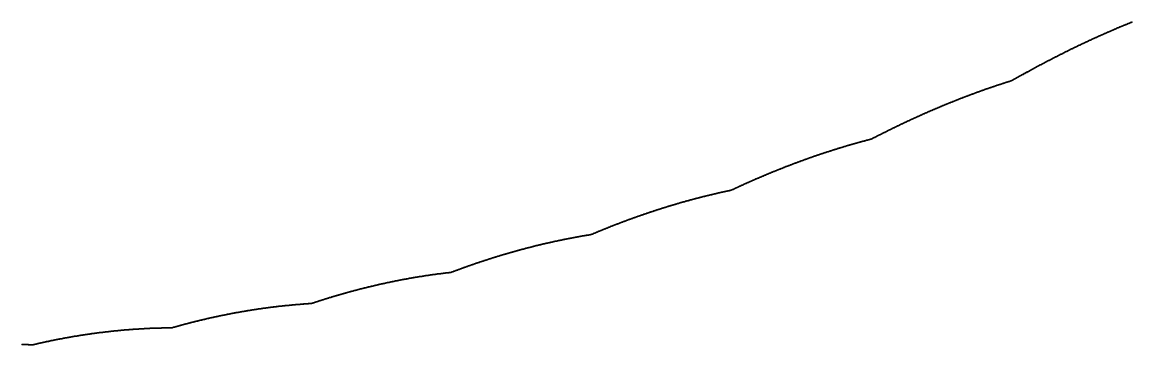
# Model space of a CAD drawing. Header units: metres. Extents: x 0 to 360, y 46 to 216.
# Drawn here: x 146.26 to 157.5, y 53.18 to 56.45 of the extents above; entities that cross this region are included whole.
import ezdxf

# ---------------------------------------------------------------- set-up
doc = ezdxf.new("R2010")
doc.units = ezdxf.units.M

msp = doc.modelspace()

# ---------------------------------------------------------------- linework, layer by layer
for p in [(157.495, 56.448), (157.501, 56.451), (157.226, 56.335), (157.232, 56.337), (157.238, 56.34), (157.244, 56.343), (157.25, 56.345), (157.256, 56.348), (157.262, 56.351), (157.268, 56.353), (157.274, 56.356), (157.28, 56.358), (157.286, 56.361), (157.292, 56.364), (157.298, 56.366), (157.304, 56.369), (157.31, 56.371), (157.316, 56.374), (157.322, 56.376), (157.327, 56.379), (157.333, 56.381), (157.339, 56.384), (157.345, 56.387), (157.351, 56.389), (157.357, 56.392), (157.363, 56.394), (157.369, 56.397), (157.375, 56.399), (157.381, 56.402), (157.387, 56.404), (157.393, 56.407), (157.399, 56.409), (157.405, 56.412), (157.411, 56.414), (157.417, 56.417), (157.423, 56.419), (157.429, 56.422), (157.435, 56.424), (157.441, 56.427), (157.447, 56.429), (157.453, 56.431), (157.459, 56.434), (157.465, 56.436), (157.471, 56.439), (157.477, 56.441), (157.483, 56.444), (157.489, 56.446), (156.98, 56.222), (156.986, 56.225), (156.992, 56.228), (156.998, 56.231), (157.004, 56.234), (157.01, 56.236), (157.016, 56.239), (157.022, 56.242), (157.028, 56.245), (157.034, 56.248), (157.04, 56.25), (157.046, 56.253), (157.052, 56.256), (157.058, 56.259), (157.064, 56.262), (157.07, 56.264), (157.076, 56.267), (157.082, 56.27), (157.088, 56.273), (157.094, 56.275), (157.1, 56.278), (157.106, 56.281), (157.112, 56.284), (157.118, 56.286), (157.124, 56.289), (157.13, 56.292), (157.136, 56.295), (157.142, 56.297), (157.148, 56.3), (157.154, 56.303), (157.16, 56.305), (157.166, 56.308), (157.172, 56.311), (157.178, 56.314), (157.184, 56.316), (157.19, 56.319), (157.196, 56.322), (157.202, 56.324), (157.208, 56.327), (157.214, 56.33), (157.22, 56.332), (156.753, 56.11), (156.759, 56.113), (156.765, 56.116), (156.771, 56.119), (156.777, 56.122), (156.783, 56.125), (156.789, 56.128), (156.795, 56.131), (156.801, 56.134), (156.806, 56.137), (156.812, 56.14), (156.818, 56.143), (156.824, 56.146), (156.83, 56.149), (156.836, 56.152), (156.842, 56.155), (156.848, 56.158), (156.854, 56.161), (156.86, 56.164), (156.866, 56.167), (156.872, 56.17), (156.878, 56.173), (156.884, 56.176), (156.89, 56.179), (156.896, 56.182), (156.902, 56.185), (156.908, 56.188), (156.914, 56.191), (156.92, 56.193), (156.926, 56.196), (156.932, 56.199), (156.938, 56.202), (156.944, 56.205), (156.95, 56.208), (156.956, 56.211), (156.962, 56.214), (156.968, 56.217), (156.974, 56.219), (156.537, 55.998), (156.543, 56.001), (156.549, 56.004), (156.555, 56.007), (156.561, 56.011), (156.567, 56.014), (156.573, 56.017), (156.579, 56.02), (156.585, 56.023), (156.591, 56.026), (156.597, 56.03), (156.603, 56.033), (156.609, 56.036), (156.615, 56.039), (156.621, 56.042), (156.627, 56.045), (156.633, 56.049), (156.639, 56.052), (156.645, 56.055), (156.651, 56.058), (156.657, 56.061), (156.663, 56.064), (156.669, 56.067), (156.675, 56.07), (156.681, 56.073), (156.687, 56.077), (156.693, 56.08), (156.699, 56.083), (156.705, 56.086), (156.711, 56.089), (156.717, 56.092), (156.723, 56.095), (156.729, 56.098), (156.735, 56.101), (156.741, 56.104), (156.747, 56.107), (156.334, 55.885), (156.34, 55.889), (156.346, 55.892), (156.352, 55.896), (156.358, 55.899), (156.364, 55.902), (156.37, 55.906), (156.376, 55.909), (156.382, 55.912), (156.388, 55.916), (156.394, 55.919), (156.4, 55.922), (156.406, 55.926), (156.412, 55.929), (156.418, 55.932), (156.424, 55.936), (156.43, 55.939), (156.436, 55.942), (156.442, 55.946), (156.448, 55.949), (156.454, 55.952), (156.46, 55.955), (156.466, 55.959), (156.471, 55.962), (156.477, 55.965), (156.483, 55.969), (156.489, 55.972), (156.495, 55.975), (156.501, 55.978), (156.507, 55.982), (156.513, 55.985), (156.519, 55.988), (156.525, 55.991), (156.531, 55.994), (156.023, 55.772), (156.029, 55.774), (156.035, 55.776), (156.041, 55.778), (156.047, 55.78), (156.053, 55.782), (156.059, 55.784), (156.065, 55.786), (156.071, 55.788), (156.077, 55.79), (156.083, 55.792), (156.089, 55.794), (156.095, 55.796), (156.101, 55.798), (156.107, 55.8), (156.113, 55.802), (156.119, 55.805), (156.125, 55.807), (156.131, 55.809), (156.137, 55.811), (156.143, 55.813), (156.149, 55.814), (156.155, 55.816), (156.161, 55.818), (156.167, 55.82), (156.173, 55.822), (156.179, 55.824), (156.185, 55.826), (156.191, 55.828), (156.197, 55.83), (156.202, 55.832), (156.208, 55.834), (156.214, 55.836), (156.22, 55.838), (156.226, 55.84), (156.232, 55.842), (156.238, 55.844), (156.244, 55.846), (156.25, 55.847), (156.256, 55.849), (156.262, 55.851), (156.268, 55.853), (156.274, 55.855), (156.28, 55.857), (156.286, 55.859), (156.292, 55.862), (156.298, 55.865), (156.304, 55.869), (156.31, 55.872), (156.316, 55.875), (156.322, 55.879), (156.328, 55.882), (155.725, 55.66), (155.731, 55.663), (155.737, 55.665), (155.743, 55.667), (155.749, 55.67), (155.754, 55.672), (155.76, 55.674), (155.766, 55.677), (155.772, 55.679), (155.778, 55.681), (155.784, 55.684), (155.79, 55.686), (155.796, 55.688), (155.802, 55.691), (155.808, 55.693), (155.814, 55.695), (155.82, 55.697), (155.826, 55.7), (155.832, 55.702), (155.838, 55.704), (155.844, 55.706), (155.85, 55.709), (155.856, 55.711), (155.862, 55.713), (155.868, 55.715), (155.874, 55.718), (155.88, 55.72), (155.886, 55.722), (155.892, 55.724), (155.898, 55.726), (155.904, 55.729), (155.91, 55.731), (155.916, 55.733), (155.922, 55.735), (155.928, 55.737), (155.934, 55.74), (155.94, 55.742), (155.946, 55.744), (155.952, 55.746), (155.958, 55.748), (155.964, 55.75), (155.969, 55.753), (155.975, 55.755), (155.981, 55.757), (155.987, 55.759), (155.993, 55.761), (155.999, 55.763), (156.005, 55.765), (156.011, 55.767), (156.017, 55.77), (155.456, 55.549), (155.462, 55.551), (155.468, 55.554), (155.474, 55.557), (155.48, 55.559), (155.486, 55.562), (155.492, 55.564), (155.498, 55.567), (155.504, 55.569), (155.51, 55.572), (155.516, 55.575), (155.522, 55.577), (155.528, 55.58), (155.534, 55.582), (155.54, 55.585), (155.546, 55.587), (155.552, 55.59), (155.558, 55.592), (155.563, 55.595), (155.569, 55.597), (155.575, 55.6), (155.581, 55.602), (155.587, 55.605), (155.593, 55.607), (155.599, 55.61), (155.605, 55.612), (155.611, 55.615), (155.617, 55.617), (155.623, 55.619), (155.629, 55.622), (155.635, 55.624), (155.641, 55.627), (155.647, 55.629), (155.653, 55.632), (155.659, 55.634), (155.665, 55.636), (155.671, 55.639), (155.677, 55.641), (155.683, 55.644), (155.689, 55.646), (155.695, 55.648), (155.701, 55.651), (155.707, 55.653), (155.713, 55.656), (155.719, 55.658), (155.206, 55.436), (155.211, 55.438), (155.217, 55.441), (155.223, 55.444), (155.229, 55.447), (155.235, 55.449), (155.241, 55.452), (155.247, 55.455), (155.253, 55.458), (155.259, 55.461), (155.265, 55.463), (155.271, 55.466), (155.277, 55.469), (155.283, 55.472), (155.289, 55.474), (155.295, 55.477), (155.301, 55.48), (155.307, 55.482), (155.313, 55.485), (155.319, 55.488), (155.325, 55.491), (155.331, 55.493), (155.337, 55.496), (155.343, 55.499), (155.349, 55.501), (155.355, 55.504), (155.361, 55.507), (155.367, 55.509), (155.373, 55.512), (155.378, 55.515), (155.384, 55.517), (155.39, 55.52), (155.396, 55.523), (155.402, 55.525), (155.408, 55.528), (155.414, 55.531), (155.42, 55.533), (155.426, 55.536), (155.432, 55.538), (155.438, 55.541), (155.444, 55.544), (155.45, 55.546), (154.973, 55.322), (154.979, 55.325), (154.985, 55.328), (154.991, 55.331), (154.997, 55.334), (155.003, 55.337), (155.009, 55.34), (155.015, 55.343), (155.021, 55.346), (155.027, 55.349), (155.033, 55.352), (155.039, 55.355), (155.045, 55.358), (155.05, 55.361), (155.056, 55.364), (155.062, 55.367), (155.068, 55.37), (155.074, 55.373), (155.08, 55.375), (155.086, 55.378), (155.092, 55.381), (155.098, 55.384), (155.104, 55.387), (155.11, 55.39), (155.116, 55.393), (155.122, 55.396), (155.128, 55.399), (155.134, 55.401), (155.14, 55.404), (155.146, 55.407), (155.152, 55.41), (155.158, 55.413), (155.164, 55.416), (155.17, 55.419), (155.176, 55.421), (155.182, 55.424), (155.188, 55.427), (155.194, 55.43), (155.2, 55.433), (154.657, 55.21), (154.663, 55.211), (154.669, 55.213), (154.675, 55.215), (154.681, 55.217), (154.687, 55.218), (154.693, 55.22), (154.699, 55.222), (154.705, 55.223), (154.711, 55.225), (154.717, 55.227), (154.723, 55.228), (154.729, 55.23), (154.735, 55.232), (154.741, 55.233), (154.747, 55.235), (154.753, 55.237), (154.758, 55.238), (154.764, 55.24), (154.77, 55.241), (154.776, 55.243), (154.782, 55.245), (154.788, 55.246), (154.794, 55.248), (154.8, 55.249), (154.806, 55.251), (154.812, 55.253), (154.818, 55.254), (154.824, 55.256), (154.83, 55.257), (154.836, 55.259), (154.842, 55.261), (154.848, 55.262), (154.854, 55.264), (154.86, 55.265), (154.866, 55.267), (154.872, 55.271), (154.878, 55.274), (154.884, 55.277), (154.89, 55.28), (154.896, 55.283), (154.901, 55.286), (154.907, 55.289), (154.913, 55.292), (154.919, 55.295), (154.925, 55.298), (154.931, 55.301), (154.937, 55.304), (154.943, 55.307), (154.949, 55.31), (154.955, 55.313), (154.961, 55.316), (154.967, 55.319), (154.306, 55.099), (154.312, 55.101), (154.318, 55.103), (154.324, 55.105), (154.33, 55.107), (154.336, 55.109), (154.342, 55.111), (154.347, 55.113), (154.353, 55.115), (154.359, 55.117), (154.365, 55.119), (154.371, 55.121), (154.377, 55.123), (154.383, 55.125), (154.389, 55.127), (154.395, 55.129), (154.401, 55.131), (154.407, 55.133), (154.413, 55.135), (154.419, 55.137), (154.425, 55.138), (154.431, 55.14), (154.437, 55.142), (154.443, 55.144), (154.449, 55.146), (154.455, 55.148), (154.461, 55.15), (154.467, 55.152), (154.473, 55.154), (154.478, 55.156), (154.484, 55.158), (154.49, 55.159), (154.496, 55.161), (154.502, 55.163), (154.508, 55.165), (154.514, 55.167), (154.52, 55.169), (154.526, 55.171), (154.532, 55.172), (154.538, 55.174), (154.544, 55.176), (154.55, 55.178), (154.556, 55.18), (154.562, 55.181), (154.568, 55.183), (154.574, 55.185), (154.58, 55.187), (154.586, 55.189), (154.592, 55.19), (154.598, 55.192), (154.604, 55.194), (154.61, 55.196), (154.615, 55.198), (154.621, 55.199), (154.627, 55.201), (154.633, 55.203), (154.639, 55.205), (154.645, 55.206), (154.651, 55.208), (153.996, 54.986), (154.002, 54.988), (154.008, 54.99), (154.014, 54.992), (154.02, 54.995), (154.026, 54.997), (154.032, 54.999), (154.038, 55.002), (154.044, 55.004), (154.05, 55.006), (154.056, 55.008), (154.062, 55.011), (154.068, 55.013), (154.074, 55.015), (154.08, 55.017), (154.086, 55.02), (154.092, 55.022), (154.097, 55.024), (154.103, 55.026), (154.109, 55.029), (154.115, 55.031), (154.121, 55.033), (154.127, 55.035), (154.133, 55.037), (154.139, 55.04), (154.145, 55.042), (154.151, 55.044), (154.157, 55.046), (154.163, 55.048), (154.169, 55.05), (154.175, 55.053), (154.181, 55.055), (154.187, 55.057), (154.193, 55.059), (154.199, 55.061), (154.205, 55.063), (154.211, 55.065), (154.217, 55.068), (154.222, 55.07), (154.228, 55.072), (154.234, 55.074), (154.24, 55.076), (154.246, 55.078), (154.252, 55.08), (154.258, 55.082), (154.264, 55.084), (154.27, 55.086), (154.276, 55.088), (154.282, 55.091), (154.288, 55.093), (154.294, 55.095), (154.3, 55.097), (153.723, 54.874), (153.729, 54.876), (153.735, 54.879), (153.741, 54.881), (153.746, 54.884), (153.752, 54.886), (153.758, 54.889), (153.764, 54.891), (153.77, 54.894), (153.776, 54.896), (153.782, 54.899), (153.788, 54.901), (153.794, 54.904), (153.8, 54.906), (153.806, 54.909), (153.812, 54.911), (153.818, 54.914), (153.824, 54.916), (153.83, 54.919), (153.836, 54.921), (153.842, 54.924), (153.848, 54.926), (153.854, 54.929), (153.86, 54.931), (153.865, 54.933), (153.871, 54.936), (153.877, 54.938), (153.883, 54.941), (153.889, 54.943), (153.895, 54.945), (153.901, 54.948), (153.907, 54.95), (153.913, 54.953), (153.919, 54.955), (153.925, 54.957), (153.931, 54.96), (153.937, 54.962), (153.943, 54.965), (153.949, 54.967), (153.955, 54.969), (153.961, 54.972), (153.967, 54.974), (153.973, 54.976), (153.978, 54.979), (153.984, 54.981), (153.99, 54.983), (153.473, 54.762), (153.479, 54.765), (153.485, 54.767), (153.491, 54.77), (153.497, 54.773), (153.503, 54.776), (153.509, 54.778), (153.515, 54.781), (153.521, 54.784), (153.526, 54.787), (153.532, 54.789), (153.538, 54.792), (153.544, 54.795), (153.55, 54.797), (153.556, 54.8), (153.562, 54.803), (153.568, 54.805), (153.574, 54.808), (153.58, 54.811), (153.586, 54.814), (153.592, 54.816), (153.598, 54.819), (153.604, 54.822), (153.61, 54.824), (153.616, 54.827), (153.622, 54.829), (153.628, 54.832), (153.634, 54.835), (153.639, 54.837), (153.645, 54.84), (153.651, 54.843), (153.657, 54.845), (153.663, 54.848), (153.669, 54.85), (153.675, 54.853), (153.681, 54.856), (153.687, 54.858), (153.693, 54.861), (153.699, 54.863), (153.705, 54.866), (153.711, 54.868), (153.717, 54.871), (153.027, 54.648), (153.033, 54.649), (153.039, 54.651), (153.045, 54.653), (153.051, 54.654), (153.057, 54.656), (153.063, 54.657), (153.069, 54.659), (153.075, 54.66), (153.081, 54.662), (153.087, 54.664), (153.093, 54.665), (153.099, 54.667), (153.105, 54.668), (153.111, 54.67), (153.116, 54.671), (153.122, 54.673), (153.128, 54.674), (153.134, 54.676), (153.14, 54.677), (153.146, 54.679), (153.152, 54.68), (153.158, 54.682), (153.164, 54.683), (153.17, 54.685), (153.176, 54.686), (153.182, 54.688), (153.188, 54.689), (153.194, 54.691), (153.2, 54.692), (153.206, 54.694), (153.212, 54.695), (153.217, 54.697), (153.223, 54.698), (153.229, 54.699), (153.235, 54.701), (153.241, 54.702), (153.247, 54.704), (153.253, 54.705), (153.259, 54.706), (153.265, 54.708), (153.271, 54.709), (153.277, 54.711), (153.283, 54.712), (153.289, 54.713), (153.295, 54.715), (153.301, 54.716), (153.307, 54.718), (153.313, 54.719), (153.318, 54.72), (153.324, 54.722), (153.33, 54.723), (153.336, 54.724), (153.342, 54.726), (153.348, 54.727), (153.354, 54.728), (153.36, 54.73), (153.366, 54.731), (153.372, 54.732), (153.378, 54.733), (153.384, 54.735), (153.39, 54.736), (153.396, 54.737), (153.402, 54.739), (153.408, 54.74), (153.414, 54.741), (153.42, 54.742), (153.425, 54.744), (153.431, 54.745), (153.437, 54.746), (153.443, 54.748), (153.449, 54.751), (153.455, 54.754), (153.461, 54.756), (153.467, 54.759), (152.653, 54.535), (152.659, 54.537), (152.665, 54.539), (152.671, 54.541), (152.677, 54.543), (152.683, 54.545), (152.689, 54.547), (152.695, 54.549), (152.701, 54.551), (152.707, 54.553), (152.713, 54.555), (152.719, 54.556), (152.724, 54.558), (152.73, 54.56), (152.736, 54.562), (152.742, 54.564), (152.748, 54.566), (152.754, 54.568), (152.76, 54.57), (152.766, 54.571), (152.772, 54.573), (152.778, 54.575), (152.784, 54.577), (152.79, 54.579), (152.796, 54.581), (152.802, 54.582), (152.808, 54.584), (152.814, 54.586), (152.819, 54.588), (152.825, 54.59), (152.831, 54.591), (152.837, 54.593), (152.843, 54.595), (152.849, 54.597), (152.855, 54.599), (152.861, 54.6), (152.867, 54.602), (152.873, 54.604), (152.879, 54.606), (152.885, 54.607), (152.891, 54.609), (152.897, 54.611), (152.903, 54.613), (152.909, 54.614), (152.914, 54.616), (152.92, 54.618), (152.926, 54.619), (152.932, 54.621), (152.938, 54.623), (152.944, 54.625), (152.95, 54.626), (152.956, 54.628), (152.962, 54.63), (152.968, 54.631), (152.974, 54.633), (152.98, 54.635), (152.986, 54.636), (152.992, 54.638), (152.998, 54.64), (153.004, 54.641), (153.01, 54.643), (153.015, 54.644), (153.021, 54.646), (152.339, 54.424), (152.345, 54.426), (152.351, 54.429), (152.356, 54.431), (152.362, 54.433), (152.368, 54.435), (152.374, 54.438), (152.38, 54.44), (152.386, 54.442), (152.392, 54.444), (152.398, 54.446), (152.404, 54.449), (152.41, 54.451), (152.416, 54.453), (152.422, 54.455), (152.428, 54.457), (152.434, 54.459), (152.44, 54.461), (152.445, 54.464), (152.451, 54.466), (152.457, 54.468), (152.463, 54.47), (152.469, 54.472), (152.475, 54.474), (152.481, 54.476), (152.487, 54.478), (152.493, 54.481), (152.499, 54.483), (152.505, 54.485), (152.511, 54.487), (152.517, 54.489), (152.523, 54.491), (152.529, 54.493), (152.535, 54.495), (152.54, 54.497), (152.546, 54.499), (152.552, 54.501), (152.558, 54.503), (152.564, 54.505), (152.57, 54.507), (152.576, 54.509), (152.582, 54.511), (152.588, 54.513), (152.594, 54.515), (152.6, 54.517), (152.606, 54.519), (152.612, 54.521), (152.618, 54.523), (152.624, 54.525), (152.629, 54.527), (152.635, 54.529), (152.641, 54.531), (152.647, 54.533), (152.054, 54.311), (152.06, 54.313), (152.066, 54.316), (152.072, 54.318), (152.078, 54.321), (152.084, 54.323), (152.09, 54.326), (152.095, 54.328), (152.101, 54.331), (152.107, 54.333), (152.113, 54.335), (152.119, 54.338), (152.125, 54.34), (152.131, 54.343), (152.137, 54.345), (152.143, 54.348), (152.149, 54.35), (152.155, 54.352), (152.161, 54.355), (152.167, 54.357), (152.173, 54.36), (152.179, 54.362), (152.184, 54.364), (152.19, 54.367), (152.196, 54.369), (152.202, 54.371), (152.208, 54.374), (152.214, 54.376), (152.22, 54.378), (152.226, 54.381), (152.232, 54.383), (152.238, 54.385), (152.244, 54.388), (152.25, 54.39), (152.256, 54.392), (152.262, 54.395), (152.267, 54.397), (152.273, 54.399), (152.279, 54.402), (152.285, 54.404), (152.291, 54.406), (152.297, 54.408), (152.303, 54.411), (152.309, 54.413), (152.315, 54.415), (152.321, 54.418), (152.327, 54.42), (152.333, 54.422), (151.52, 54.198), (151.526, 54.199), (151.532, 54.2), (151.538, 54.202), (151.544, 54.203), (151.55, 54.205), (151.556, 54.206), (151.562, 54.207), (151.568, 54.209), (151.574, 54.21), (151.58, 54.211), (151.586, 54.213), (151.592, 54.214), (151.597, 54.215), (151.603, 54.217), (151.609, 54.218), (151.615, 54.219), (151.621, 54.221), (151.627, 54.222), (151.633, 54.223), (151.639, 54.225), (151.645, 54.226), (151.651, 54.227), (151.657, 54.229), (151.663, 54.23), (151.669, 54.231), (151.674, 54.232), (151.68, 54.234), (151.686, 54.235), (151.692, 54.236), (151.698, 54.237), (151.704, 54.239), (151.71, 54.24), (151.716, 54.241), (151.722, 54.242), (151.728, 54.244), (151.734, 54.245), (151.74, 54.246), (151.746, 54.247), (151.752, 54.248), (151.757, 54.25), (151.763, 54.251), (151.769, 54.252), (151.775, 54.253), (151.781, 54.254), (151.787, 54.255), (151.793, 54.257), (151.799, 54.258), (151.805, 54.259), (151.811, 54.26), (151.817, 54.261), (151.823, 54.262), (151.829, 54.263), (151.835, 54.265), (151.84, 54.266), (151.846, 54.267), (151.852, 54.268), (151.858, 54.269), (151.864, 54.27), (151.87, 54.271), (151.876, 54.272), (151.882, 54.273), (151.888, 54.274), (151.894, 54.275), (151.9, 54.277), (151.906, 54.278), (151.912, 54.279), (151.918, 54.28), (151.923, 54.281), (151.929, 54.282), (151.935, 54.283), (151.941, 54.284), (151.947, 54.285), (151.953, 54.286), (151.959, 54.287), (151.965, 54.288), (151.971, 54.289), (151.977, 54.29), (151.983, 54.291), (151.989, 54.292), (151.995, 54.293), (152.001, 54.294), (152.007, 54.295), (152.012, 54.296), (152.018, 54.297), (152.024, 54.298), (152.03, 54.301), (152.036, 54.303), (152.042, 54.306), (152.048, 54.308), (151.106, 54.086), (151.112, 54.087), (151.118, 54.089), (151.123, 54.091), (151.129, 54.093), (151.135, 54.094), (151.141, 54.096), (151.147, 54.098), (151.153, 54.1), (151.159, 54.101), (151.165, 54.103), (151.171, 54.105), (151.177, 54.107), (151.183, 54.108), (151.189, 54.11), (151.195, 54.112), (151.2, 54.114), (151.206, 54.115), (151.212, 54.117), (151.218, 54.119), (151.224, 54.12), (151.23, 54.122), (151.236, 54.124), (151.242, 54.125), (151.248, 54.127), (151.254, 54.129), (151.26, 54.13), (151.266, 54.132), (151.272, 54.134), (151.277, 54.135), (151.283, 54.137), (151.289, 54.138), (151.295, 54.14), (151.301, 54.142), (151.307, 54.143), (151.313, 54.145), (151.319, 54.147), (151.325, 54.148), (151.331, 54.15), (151.337, 54.151), (151.343, 54.153), (151.349, 54.154), (151.354, 54.156), (151.36, 54.158), (151.366, 54.159), (151.372, 54.161), (151.378, 54.162), (151.384, 54.164), (151.39, 54.165), (151.396, 54.167), (151.402, 54.168), (151.408, 54.17), (151.414, 54.171), (151.42, 54.173), (151.426, 54.174), (151.432, 54.176), (151.437, 54.177), (151.443, 54.179), (151.449, 54.18), (151.455, 54.182), (151.461, 54.183), (151.467, 54.185), (151.473, 54.186), (151.479, 54.188), (151.485, 54.189), (151.491, 54.19), (151.497, 54.192), (151.503, 54.193), (151.509, 54.195), (151.514, 54.196), (150.762, 53.973), (150.768, 53.975), (150.774, 53.977), (150.78, 53.979), (150.786, 53.981), (150.792, 53.983), (150.798, 53.985), (150.804, 53.987), (150.81, 53.989), (150.816, 53.991), (150.821, 53.993), (150.827, 53.995), (150.833, 53.997), (150.839, 54), (150.845, 54.002), (150.851, 54.004), (150.857, 54.006), (150.863, 54.008), (150.869, 54.01), (150.875, 54.012), (150.881, 54.014), (150.887, 54.016), (150.892, 54.018), (150.898, 54.02), (150.904, 54.022), (150.91, 54.024), (150.916, 54.025), (150.922, 54.027), (150.928, 54.029), (150.934, 54.031), (150.94, 54.033), (150.946, 54.035), (150.952, 54.037), (150.958, 54.039), (150.964, 54.041), (150.969, 54.043), (150.975, 54.045), (150.981, 54.047), (150.987, 54.049), (150.993, 54.051), (150.999, 54.052), (151.005, 54.054), (151.011, 54.056), (151.017, 54.058), (151.023, 54.06), (151.029, 54.062), (151.035, 54.064), (151.041, 54.066), (151.046, 54.067), (151.052, 54.069), (151.058, 54.071), (151.064, 54.073), (151.07, 54.075), (151.076, 54.077), (151.082, 54.078), (151.088, 54.08), (151.094, 54.082), (151.1, 54.084), (150.224, 53.861), (150.23, 53.862), (150.236, 53.863), (150.241, 53.864), (150.247, 53.865), (150.253, 53.866), (150.259, 53.867), (150.265, 53.868), (150.271, 53.869), (150.277, 53.87), (150.283, 53.871), (150.289, 53.872), (150.295, 53.873), (150.301, 53.873), (150.307, 53.874), (150.312, 53.875), (150.318, 53.876), (150.324, 53.877), (150.33, 53.878), (150.336, 53.879), (150.342, 53.88), (150.348, 53.881), (150.354, 53.882), (150.36, 53.883), (150.366, 53.883), (150.372, 53.884), (150.378, 53.885), (150.383, 53.886), (150.389, 53.887), (150.395, 53.888), (150.401, 53.889), (150.407, 53.889), (150.413, 53.89), (150.419, 53.891), (150.425, 53.892), (150.431, 53.893), (150.437, 53.894), (150.443, 53.894), (150.449, 53.895), (150.454, 53.896), (150.46, 53.897), (150.466, 53.898), (150.472, 53.898), (150.478, 53.899), (150.484, 53.9), (150.49, 53.901), (150.496, 53.901), (150.502, 53.902), (150.508, 53.903), (150.514, 53.904), (150.52, 53.904), (150.525, 53.905), (150.531, 53.906), (150.537, 53.907), (150.543, 53.907), (150.549, 53.908), (150.555, 53.909), (150.561, 53.909), (150.567, 53.91), (150.573, 53.911), (150.579, 53.911), (150.585, 53.912), (150.591, 53.913), (150.596, 53.913), (150.602, 53.914), (150.608, 53.916), (150.614, 53.918), (150.62, 53.921), (150.626, 53.923), (150.632, 53.925), (150.638, 53.927), (150.644, 53.93), (150.65, 53.932), (150.656, 53.934), (150.662, 53.936), (150.668, 53.938), (150.673, 53.941), (150.679, 53.943), (150.685, 53.945), (150.691, 53.947), (150.697, 53.949), (150.703, 53.951), (150.709, 53.954), (150.715, 53.956), (150.721, 53.958), (150.727, 53.96), (150.733, 53.962), (150.739, 53.964), (150.744, 53.966), (150.75, 53.968), (150.756, 53.971), (149.697, 53.749), (149.703, 53.75), (149.709, 53.752), (149.715, 53.753), (149.721, 53.755), (149.727, 53.756), (149.733, 53.758), (149.739, 53.759), (149.745, 53.761), (149.751, 53.762), (149.756, 53.763), (149.762, 53.765), (149.768, 53.766), (149.774, 53.768), (149.78, 53.769), (149.786, 53.771), (149.792, 53.772), (149.798, 53.773), (149.804, 53.775), (149.81, 53.776), (149.816, 53.778), (149.822, 53.779), (149.827, 53.78), (149.833, 53.782), (149.839, 53.783), (149.845, 53.785), (149.851, 53.786), (149.857, 53.787), (149.863, 53.789), (149.869, 53.79), (149.875, 53.791), (149.881, 53.793), (149.887, 53.794), (149.892, 53.795), (149.898, 53.797), (149.904, 53.798), (149.91, 53.799), (149.916, 53.801), (149.922, 53.802), (149.928, 53.803), (149.934, 53.804), (149.94, 53.806), (149.946, 53.807), (149.952, 53.808), (149.958, 53.81), (149.963, 53.811), (149.969, 53.812), (149.975, 53.813), (149.981, 53.815), (149.987, 53.816), (149.993, 53.817), (149.999, 53.818), (150.005, 53.819), (150.011, 53.821), (150.017, 53.822), (150.023, 53.823), (150.029, 53.824), (150.034, 53.825), (150.04, 53.827), (150.046, 53.828), (150.052, 53.829), (150.058, 53.83), (150.064, 53.831), (150.07, 53.833), (150.076, 53.834), (150.082, 53.835), (150.088, 53.836), (150.094, 53.837), (150.099, 53.838), (150.105, 53.839), (150.111, 53.841), (150.117, 53.842), (150.123, 53.843), (150.129, 53.844), (150.135, 53.845), (150.141, 53.846), (150.147, 53.847), (150.153, 53.848), (150.159, 53.849), (150.165, 53.85), (150.17, 53.851), (150.176, 53.852), (150.182, 53.854), (150.188, 53.855), (150.194, 53.856), (150.2, 53.857), (150.206, 53.858), (150.212, 53.859), (150.218, 53.86), (149.301, 53.636), (149.307, 53.637), (149.313, 53.639), (149.319, 53.641), (149.325, 53.643), (149.331, 53.645), (149.337, 53.647), (149.343, 53.649), (149.349, 53.65), (149.355, 53.652), (149.36, 53.654), (149.366, 53.656), (149.372, 53.658), (149.378, 53.659), (149.384, 53.661), (149.39, 53.663), (149.396, 53.665), (149.402, 53.667), (149.408, 53.668), (149.414, 53.67), (149.42, 53.672), (149.425, 53.674), (149.431, 53.675), (149.437, 53.677), (149.443, 53.679), (149.449, 53.681), (149.455, 53.682), (149.461, 53.684), (149.467, 53.686), (149.473, 53.688), (149.479, 53.689), (149.485, 53.691), (149.49, 53.693), (149.496, 53.694), (149.502, 53.696), (149.508, 53.698), (149.514, 53.699), (149.52, 53.701), (149.526, 53.703), (149.532, 53.704), (149.538, 53.706), (149.544, 53.708), (149.55, 53.709), (149.555, 53.711), (149.561, 53.713), (149.567, 53.714), (149.573, 53.716), (149.579, 53.717), (149.585, 53.719), (149.591, 53.721), (149.597, 53.722), (149.603, 53.724), (149.609, 53.725), (149.615, 53.727), (149.62, 53.729), (149.626, 53.73), (149.632, 53.732), (149.638, 53.733), (149.644, 53.735), (149.65, 53.736), (149.656, 53.738), (149.662, 53.74), (149.668, 53.741), (149.674, 53.743), (149.68, 53.744), (149.686, 53.746), (149.691, 53.747), (148.528, 53.523), (148.533, 53.524), (148.539, 53.525), (148.545, 53.526), (148.551, 53.527), (148.557, 53.528), (148.563, 53.529), (148.569, 53.53), (148.575, 53.531), (148.581, 53.532), (148.587, 53.533), (148.593, 53.534), (148.598, 53.535), (148.604, 53.536), (148.61, 53.537), (148.616, 53.538), (148.622, 53.538), (148.628, 53.539), (148.634, 53.54), (148.64, 53.541), (148.646, 53.542), (148.652, 53.543), (148.657, 53.544), (148.663, 53.545), (148.669, 53.545), (148.675, 53.546), (148.681, 53.547), (148.687, 53.548), (148.693, 53.549), (148.699, 53.55), (148.705, 53.55), (148.711, 53.551), (148.717, 53.552), (148.722, 53.553), (148.728, 53.554), (148.734, 53.554), (148.74, 53.555), (148.746, 53.556), (148.752, 53.557), (148.758, 53.558), (148.764, 53.558), (148.77, 53.559), (148.776, 53.56), (148.781, 53.561), (148.787, 53.561), (148.793, 53.562), (148.799, 53.563), (148.805, 53.564), (148.811, 53.564), (148.817, 53.565), (148.823, 53.566), (148.829, 53.566), (148.835, 53.567), (148.841, 53.568), (148.846, 53.568), (148.852, 53.569), (148.858, 53.57), (148.864, 53.571), (148.87, 53.571), (148.876, 53.572), (148.882, 53.572), (148.888, 53.573), (148.894, 53.574), (148.9, 53.574), (148.906, 53.575), (148.911, 53.576), (148.917, 53.576), (148.923, 53.577), (148.929, 53.577), (148.935, 53.578), (148.941, 53.579), (148.947, 53.579), (148.953, 53.58), (148.959, 53.58), (148.965, 53.581), (148.97, 53.582), (148.976, 53.582), (148.982, 53.583), (148.988, 53.583), (148.994, 53.584), (149, 53.584), (149.006, 53.585), (149.012, 53.585), (149.018, 53.586), (149.024, 53.586), (149.03, 53.587), (149.035, 53.587), (149.041, 53.588), (149.047, 53.588), (149.053, 53.589), (149.059, 53.589), (149.065, 53.59), (149.071, 53.59), (149.077, 53.591), (149.083, 53.591), (149.089, 53.592), (149.095, 53.592), (149.1, 53.593), (149.106, 53.593), (149.112, 53.594), (149.118, 53.594), (149.124, 53.594), (149.13, 53.595), (149.136, 53.595), (149.142, 53.596), (149.148, 53.596), (149.154, 53.596), (149.16, 53.597), (149.165, 53.597), (149.171, 53.598), (149.177, 53.598), (149.183, 53.598), (149.189, 53.599), (149.195, 53.601), (149.201, 53.603), (149.207, 53.605), (149.213, 53.607), (149.219, 53.609), (149.225, 53.611), (149.23, 53.613), (149.236, 53.615), (149.242, 53.617), (149.248, 53.619), (149.254, 53.62), (149.26, 53.622), (149.266, 53.624), (149.272, 53.626), (149.278, 53.628), (149.284, 53.63), (149.29, 53.632), (149.295, 53.634), (147.99, 53.411), (147.996, 53.412), (148.002, 53.414), (148.008, 53.415), (148.014, 53.417), (148.02, 53.418), (148.026, 53.42), (148.032, 53.421), (148.038, 53.422), (148.044, 53.424), (148.049, 53.425), (148.055, 53.427), (148.061, 53.428), (148.067, 53.43), (148.073, 53.431), (148.079, 53.432), (148.085, 53.434), (148.091, 53.435), (148.097, 53.437), (148.103, 53.438), (148.108, 53.439), (148.114, 53.441), (148.12, 53.442), (148.126, 53.443), (148.132, 53.445), (148.138, 53.446), (148.144, 53.448), (148.15, 53.449), (148.156, 53.45), (148.162, 53.452), (148.167, 53.453), (148.173, 53.454), (148.179, 53.456), (148.185, 53.457), (148.191, 53.458), (148.197, 53.459), (148.203, 53.461), (148.209, 53.462), (148.215, 53.463), (148.221, 53.465), (148.226, 53.466), (148.232, 53.467), (148.238, 53.468), (148.244, 53.47), (148.25, 53.471), (148.256, 53.472), (148.262, 53.473), (148.268, 53.475), (148.274, 53.476), (148.28, 53.477), (148.285, 53.478), (148.291, 53.479), (148.297, 53.481), (148.303, 53.482), (148.309, 53.483), (148.315, 53.484), (148.321, 53.485), (148.327, 53.487), (148.333, 53.488), (148.339, 53.489), (148.345, 53.49), (148.35, 53.491), (148.356, 53.492), (148.362, 53.494), (148.368, 53.495), (148.374, 53.496), (148.38, 53.497), (148.386, 53.498), (148.392, 53.499), (148.398, 53.5), (148.404, 53.501), (148.409, 53.503), (148.415, 53.504), (148.421, 53.505), (148.427, 53.506), (148.433, 53.507), (148.439, 53.508), (148.445, 53.509), (148.451, 53.51), (148.457, 53.511), (148.463, 53.512), (148.469, 53.513), (148.474, 53.514), (148.48, 53.515), (148.486, 53.516), (148.492, 53.517), (148.498, 53.518), (148.504, 53.519), (148.51, 53.52), (148.516, 53.521), (148.522, 53.522), (147.005, 53.298), (147.011, 53.299), (147.017, 53.3), (147.023, 53.301), (147.029, 53.301), (147.035, 53.302), (147.041, 53.303), (147.047, 53.304), (147.053, 53.304), (147.059, 53.305), (147.064, 53.306), (147.07, 53.306), (147.076, 53.307), (147.082, 53.308), (147.088, 53.309), (147.094, 53.309), (147.1, 53.31), (147.106, 53.311), (147.112, 53.311), (147.117, 53.312), (147.123, 53.313), (147.129, 53.313), (147.135, 53.314), (147.141, 53.315), (147.147, 53.315), (147.153, 53.316), (147.159, 53.317), (147.165, 53.317), (147.171, 53.318), (147.176, 53.319), (147.182, 53.319), (147.188, 53.32), (147.194, 53.32), (147.2, 53.321), (147.206, 53.322), (147.212, 53.322), (147.218, 53.323), (147.224, 53.323), (147.229, 53.324), (147.235, 53.324), (147.241, 53.325), (147.247, 53.326), (147.253, 53.326), (147.259, 53.327), (147.265, 53.327), (147.271, 53.328), (147.277, 53.328), (147.283, 53.329), (147.288, 53.329), (147.294, 53.33), (147.3, 53.33), (147.306, 53.331), (147.312, 53.331), (147.318, 53.332), (147.324, 53.332), (147.33, 53.333), (147.336, 53.333), (147.342, 53.334), (147.347, 53.334), (147.353, 53.335), (147.359, 53.335), (147.365, 53.335), (147.371, 53.336), (147.377, 53.336), (147.383, 53.337), (147.389, 53.337), (147.395, 53.338), (147.401, 53.338), (147.406, 53.338), (147.412, 53.339), (147.418, 53.339), (147.424, 53.34), (147.43, 53.34), (147.436, 53.34), (147.442, 53.341), (147.448, 53.341), (147.454, 53.341), (147.459, 53.342), (147.465, 53.342), (147.471, 53.342), (147.477, 53.343), (147.483, 53.343), (147.489, 53.343), (147.495, 53.344), (147.501, 53.344), (147.507, 53.344), (147.513, 53.345), (147.518, 53.345), (147.524, 53.345), (147.53, 53.345), (147.536, 53.346), (147.542, 53.346), (147.548, 53.346), (147.554, 53.347), (147.56, 53.347), (147.566, 53.347), (147.572, 53.347), (147.577, 53.348), (147.583, 53.348), (147.589, 53.348), (147.595, 53.348), (147.601, 53.348), (147.607, 53.349), (147.613, 53.349), (147.619, 53.349), (147.625, 53.349), (147.631, 53.349), (147.636, 53.35), (147.642, 53.35), (147.648, 53.35), (147.654, 53.35), (147.66, 53.35), (147.666, 53.35), (147.672, 53.351), (147.678, 53.351), (147.684, 53.351), (147.69, 53.351), (147.695, 53.351), (147.701, 53.351), (147.707, 53.351), (147.713, 53.351), (147.719, 53.352), (147.725, 53.352), (147.731, 53.352), (147.737, 53.352), (147.743, 53.352), (147.749, 53.352), (147.754, 53.352), (147.76, 53.352), (147.766, 53.352), (147.772, 53.352), (147.778, 53.353), (147.784, 53.355), (147.79, 53.357), (147.796, 53.359), (147.802, 53.36), (147.808, 53.362), (147.813, 53.363), (147.819, 53.365), (147.825, 53.367), (147.831, 53.368), (147.837, 53.37), (147.843, 53.372), (147.849, 53.373), (147.855, 53.375), (147.861, 53.377), (147.866, 53.378), (147.872, 53.38), (147.878, 53.381), (147.884, 53.383), (147.89, 53.385), (147.896, 53.386), (147.902, 53.388), (147.908, 53.389), (147.914, 53.391), (147.92, 53.392), (147.925, 53.394), (147.931, 53.395), (147.937, 53.397), (147.943, 53.399), (147.949, 53.4), (147.955, 53.402), (147.961, 53.403), (147.967, 53.405), (147.973, 53.406), (147.979, 53.408), (147.985, 53.409), (146.387, 53.185), (146.393, 53.187), (146.398, 53.188), (146.404, 53.19), (146.41, 53.191), (146.416, 53.192), (146.422, 53.194), (146.428, 53.195), (146.434, 53.196), (146.44, 53.198), (146.446, 53.199), (146.451, 53.2), (146.457, 53.201), (146.463, 53.203), (146.469, 53.204), (146.475, 53.205), (146.481, 53.207), (146.487, 53.208), (146.493, 53.209), (146.499, 53.21), (146.504, 53.212), (146.51, 53.213), (146.516, 53.214), (146.522, 53.215), (146.528, 53.217), (146.534, 53.218), (146.54, 53.219), (146.546, 53.22), (146.552, 53.222), (146.557, 53.223), (146.563, 53.224), (146.569, 53.225), (146.575, 53.226), (146.581, 53.228), (146.587, 53.229), (146.593, 53.23), (146.599, 53.231), (146.605, 53.232), (146.611, 53.233), (146.616, 53.235), (146.622, 53.236), (146.628, 53.237), (146.634, 53.238), (146.64, 53.239), (146.646, 53.24), (146.652, 53.241), (146.658, 53.242), (146.664, 53.244), (146.669, 53.245), (146.675, 53.246), (146.681, 53.247), (146.687, 53.248), (146.693, 53.249), (146.699, 53.25), (146.705, 53.251), (146.711, 53.252), (146.717, 53.253), (146.723, 53.254), (146.728, 53.255), (146.734, 53.256), (146.74, 53.257), (146.746, 53.258), (146.752, 53.259), (146.758, 53.261), (146.764, 53.262), (146.77, 53.263), (146.776, 53.264), (146.781, 53.265), (146.787, 53.266), (146.793, 53.267), (146.799, 53.267), (146.805, 53.268), (146.811, 53.269), (146.817, 53.27), (146.823, 53.271), (146.829, 53.272), (146.834, 53.273), (146.84, 53.274), (146.846, 53.275), (146.852, 53.276), (146.858, 53.277), (146.864, 53.278), (146.87, 53.279), (146.876, 53.28), (146.882, 53.281), (146.888, 53.282), (146.893, 53.282), (146.899, 53.283), (146.905, 53.284), (146.911, 53.285), (146.917, 53.286), (146.923, 53.287), (146.929, 53.288), (146.935, 53.288), (146.941, 53.289), (146.946, 53.29), (146.952, 53.291), (146.958, 53.292), (146.964, 53.293), (146.97, 53.293), (146.976, 53.294), (146.982, 53.295), (146.988, 53.296), (146.994, 53.297), (147, 53.297), (146.257, 53.184), (146.263, 53.184), (146.269, 53.183), (146.275, 53.183), (146.281, 53.183), (146.286, 53.183), (146.292, 53.183), (146.298, 53.182), (146.304, 53.182), (146.31, 53.182), (146.316, 53.182), (146.322, 53.181), (146.328, 53.181), (146.334, 53.181), (146.339, 53.181), (146.345, 53.18), (146.351, 53.18), (146.357, 53.18), (146.363, 53.18), (146.369, 53.181), (146.375, 53.183), (146.381, 53.184)]:
    msp.add_point(p)

doc.saveas('drawing.dxf')
